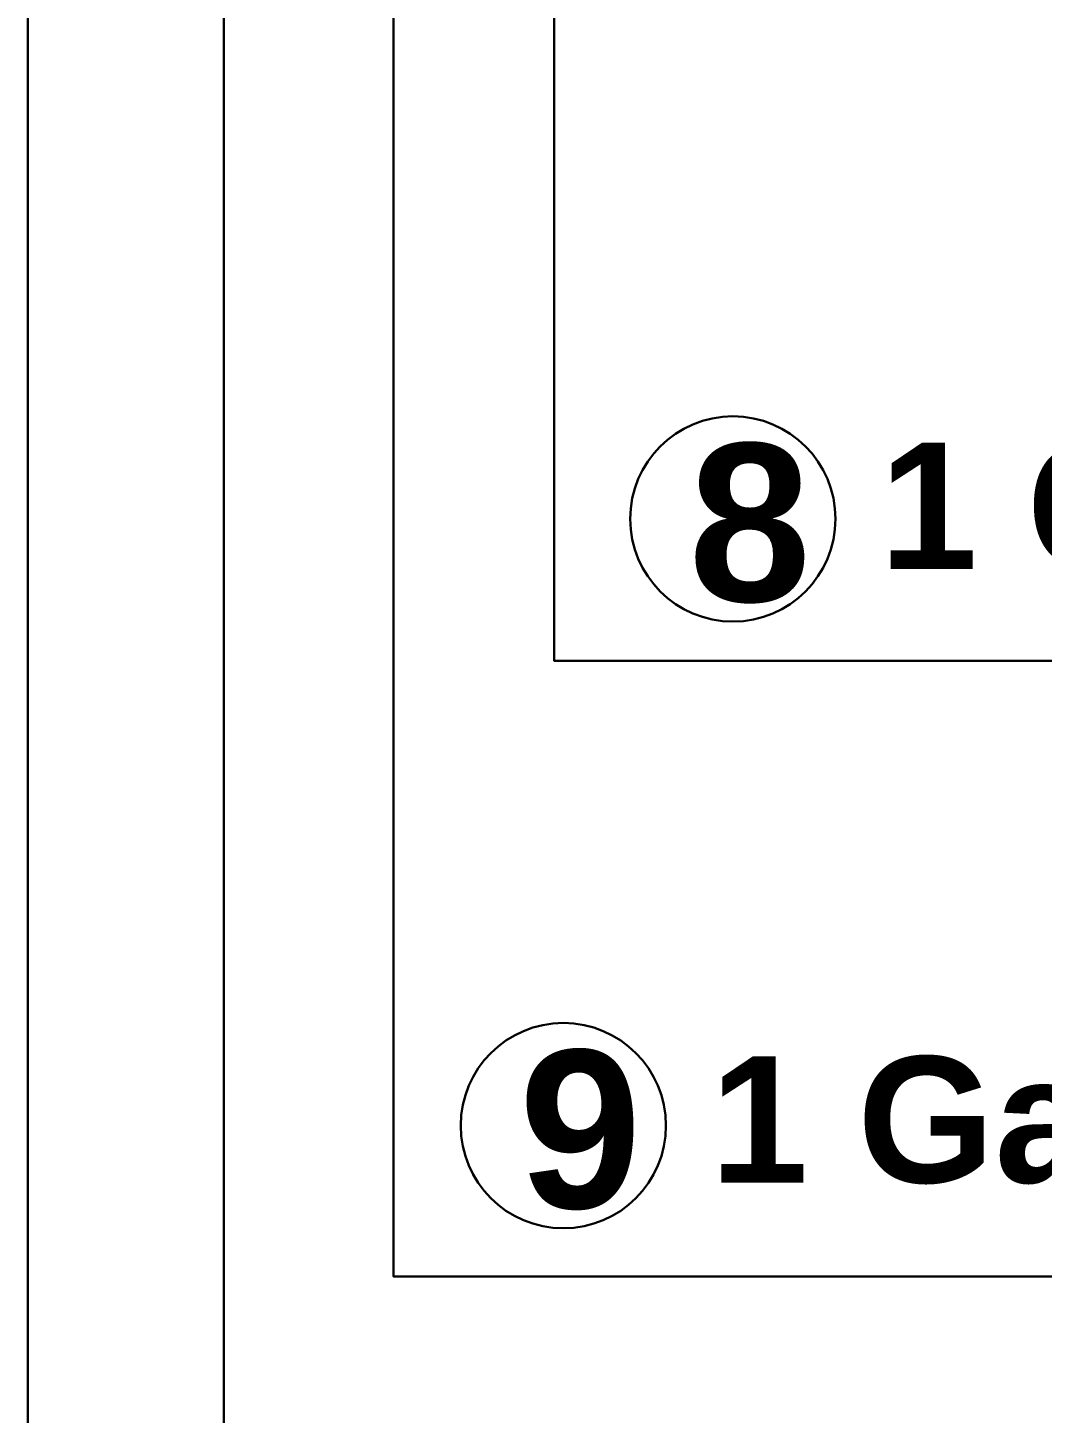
# Model space of a CAD drawing. Header units: millimetres. Extents: x 61345 to 69644, y 9491 to 29385.
# Drawn here: x 64530.5 to 64851.9, y 26278.6 to 26717.4 of the extents above; entities that cross this region are included whole.
import ezdxf

# ---------------------------------------------------------------- set-up
doc = ezdxf.new("R2010")
doc.units = ezdxf.units.MM
doc.layers.add('G-ANNO-TEXT', color=231, linetype='Continuous', lineweight=9)
doc.styles.add('ARIAL', font='arial.ttf')
doc.styles.add('Arial_I', font='ariali.ttf', dxfattribs={"height": 146.22545})

msp = doc.modelspace()

# ---------------------------------------------------------------- linework, layer by layer
at = {"color": 7, "lineweight": 30}
for points in [[(64697.24, 26830.53), (64697.24, 26516.91), (65274.15, 26516.91)], [(64530.54, 26824.88), (64530.54, 25934.53), (65282.85, 25934.53)], [(64646.38, 26824.88), (64646.38, 26321.95), (65225.52, 26321.95)], [(64592.7, 26822.05), (64592.7, 26130.19), (65214.3, 26130.19)]]:
    msp.add_lwpolyline(points, dxfattribs=at)
at = {"color": 18, "lineweight": 30, "true_color": 0x000000}
for centre in [(64753.86, 26561.84), (64700.18, 26369.71)]:
    msp.add_circle(centre, 32.5, dxfattribs=at)

# ---------------------------------------------------------------- texts
at = {"layer": 'G-ANNO-TEXT', "color": 7, "char_height": 40, "width": 589.6343, "attachment_point": 1, "style": 'ARIAL'}
for s, insert in [('\\pxqc;{\\fArial|b1|i0|c0|p34;1 Gainable 9.3 kW}', (64743.05, 26585.99)), ('\\pxqc;{\\fArial|b1|i0|c0|p34;1 Gainable 7.1 kW}', (64689.44, 26391.62))]:
    msp.add_mtext(s, dxfattribs=dict(at, insert=insert))
at = {"layer": 'G-ANNO-TEXT', "color": 0, "char_height": 50, "width": 84.1772, "attachment_point": 1, "style": 'Arial_I'}
for s, insert in [('{\\fArial|b1|i0|c0|p34;\\C1;8}', (64739.79, 26585.71)), ('{\\fArial|b1|i0|c0|p34;\\C1;9}', (64686.11, 26393.58))]:
    msp.add_mtext(s, dxfattribs=dict(at, insert=insert))

doc.saveas('drawing.dxf')
